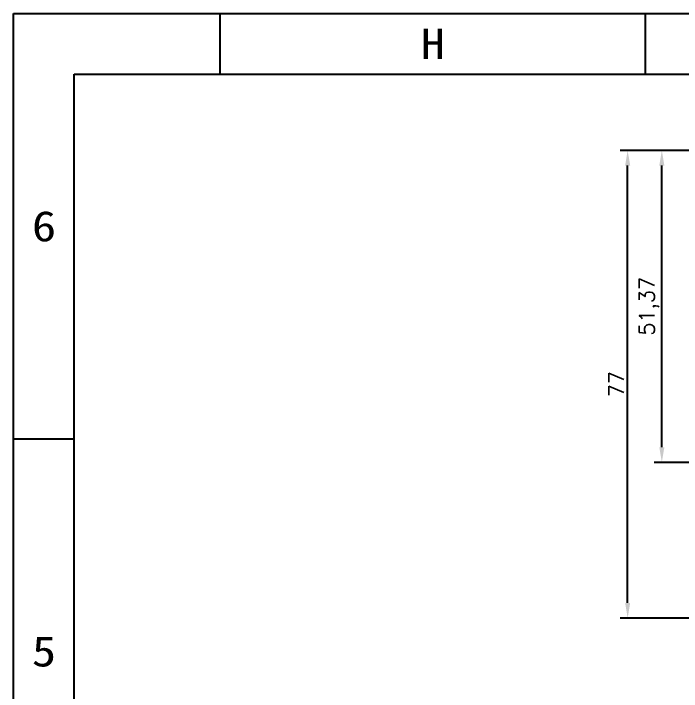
# Model space of a CAD drawing. Header units: millimetres. Extents: x 1109 to 1703, y -3218 to -2798.
# Drawn here: x 1109.3 to 1219.2, y -2909.9 to -2798.3 of the extents above; entities that cross this region are included whole.
import ezdxf
from ezdxf.enums import TextEntityAlignment as Align

# ---------------------------------------------------------------- set-up
doc = ezdxf.new("R2010")
doc.units = ezdxf.units.MM
doc.layers.add('dim', color=82, linetype='Continuous', lineweight=9)
doc.styles.get("Standard").update_dxf_attribs({"font": 'txt', "bigfont": 'gbcbig.shx'})
doc.styles.add('TEXTSTYLE_0', font='txt', dxfattribs={"width": 0.8})
doc.dimstyles.new('ISO-25', dxfattribs={"dimtxt": 2.5, "dimasz": 2.5, "dimexe": 1.25, "dimexo": 0.625, "dimtad": 1, "dimtxsty": 'Standard', "dimcen": 2.5, "dimadec": 0, "dimazin": 0, "dimtfac": 1, "dimtmove": 0, "dimatfit": 3, "dimfxl": 1, "dimarcsym": 0})

# ---------------------------------------------------------------- blocks, each defined once
blk = doc.blocks.new('*D141')
at = {"layer": 'Defpoints', "color": 0}
for p in [(1216.02, -2820.84), (1229.14, -2820.84), (1229.14, -2872.21)]:
    blk.add_point(p, dxfattribs=at)
at = {"layer": 'dim', "color": 0, "lineweight": -2}
for p, q in [((1228.51, -2820.84), (1214.77, -2820.84)), ((1216.02, -2869.71), (1216.02, -2823.34)), ((1228.51, -2872.21), (1214.77, -2872.21))]:
    blk.add_line(p, q, dxfattribs=at)
at = {"layer": 'dim', "color": 0}
for points in [[(1215.6, -2823.34), (1216.44, -2823.34), (1216.02, -2820.84)], [(1215.6, -2869.71), (1216.44, -2869.71), (1216.02, -2872.21)]]:
    blk.add_solid(points, dxfattribs=at)
at = {"layer": 'dim', "color": 0, "insert": (1213.94, -2846.52), "char_height": 2.5, "attachment_point": 5, "rotation": 90}
blk.add_mtext('51,37', dxfattribs=at)
blk = doc.blocks.new('*D142')
at = {"layer": 'Defpoints', "color": 0}
for p in [(1210.39, -2820.84), (1236.03, -2820.84), (1247.94, -2897.84)]:
    blk.add_point(p, dxfattribs=at)
at = {"layer": 'dim', "color": 0, "lineweight": -2}
for p, q in [((1235.41, -2820.84), (1209.14, -2820.84)), ((1210.39, -2895.34), (1210.39, -2823.34)), ((1247.31, -2897.84), (1209.14, -2897.84))]:
    blk.add_line(p, q, dxfattribs=at)
at = {"layer": 'dim', "color": 0}
for points in [[(1209.98, -2823.34), (1210.81, -2823.34), (1210.39, -2820.84)], [(1209.98, -2895.34), (1210.81, -2895.34), (1210.39, -2897.84)]]:
    blk.add_solid(points, dxfattribs=at)
at = {"layer": 'dim', "color": 0, "insert": (1208.52, -2859.34), "char_height": 2.5, "attachment_point": 5, "rotation": 90}
blk.add_mtext('77', dxfattribs=at)
blk = doc.blocks.new('SUN_6HWZ35TKK40GSGJE8VEUYAXIAKM')
at = {"color": 7, "linetype": 'Continuous'}
for p, q in [((-594, 420), (0, 420)), ((-594, 0), (-594, 420)), ((-560, 410), (-560, 420)), ((-490, 410), (-490, 420)), ((-584, 410), (-10, 410)), ((-584, 10), (-584, 410)), ((-594, 350), (-584, 350))]:
    blk.add_line(p, q, dxfattribs=at)
at = {"color": 2, "linetype": 'Continuous', "style": 'TEXTSTYLE_0', "width": 1.2}
for s, p, p2 in [('H', (-526.99, 412.53), (-522.99, 412.53)), ('6', (-590.99, 382.5), (-586.99, 382.5)), ('5', (-590.99, 312.5), (-586.99, 312.5))]:
    blk.add_text(s, height=5, dxfattribs=at).set_placement(p, p2, align=Align.FIT)

msp = doc.modelspace()

# ---------------------------------------------------------------- block references
msp.add_blockref('SUN_6HWZ35TKK40GSGJE8VEUYAXIAKM', (1703.319, -3218.317))

# ---------------------------------------------------------------- dimensions: what is measured, and where the dimension line sits
at = {"layer": 'dim'}
for base, p1, p2, picture, middle in [((1210.395, -2820.841), (1247.938, -2897.841), (1236.033, -2820.841), '*D142', (1208.52, -2859.341)), ((1216.021, -2820.841), (1229.138, -2872.208), (1229.138, -2820.841), '*D141', (1213.937, -2846.525))]:
    dim = msp.add_linear_dim(base=base, p1=p1, p2=p2, angle=90, dimstyle='ISO-25', dxfattribs=at)
    dim.commit()
    dim.dimension.update_dxf_attribs({"geometry": picture, "text_midpoint": middle})

doc.saveas('drawing.dxf')
